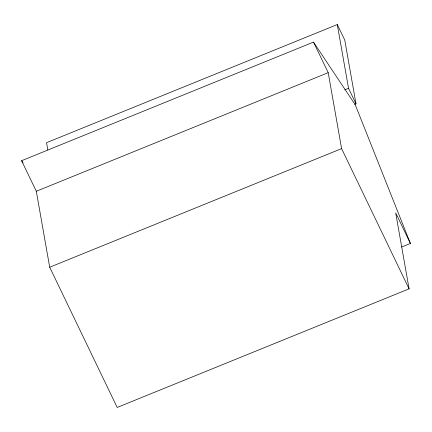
<?xml version="1.0" encoding="UTF-8"?>
<svg xmlns="http://www.w3.org/2000/svg" width="432" height="432" viewBox="0 0 432 432"><rect width="100%" height="100%" fill="white"/><g stroke="black" fill="none" stroke-linecap="round" stroke-linejoin="round"><path stroke-width="0.65" d="M354.753 104.35L356.006 103.842L344.763 40.079L337.289 24.548L46.532 142.69L47.822 149.996M410.4 243.443L395.69 212.884L409.088 288.846L117.191 407.452L49.702 267.23L36.31 191.268L21.6 160.704L313.497 42.104L355.25 104.792L410.4 243.443L401.652 247.001M36.31 191.268L328.207 72.662L313.497 42.104M344.779 89.84L348.532 88.312L337.289 24.548M49.702 267.23L341.599 148.624L328.207 72.662M21.6 160.704L23.09 162.945M348.532 88.312L356.006 103.842M341.599 148.624L409.088 288.846"/></g></svg>
